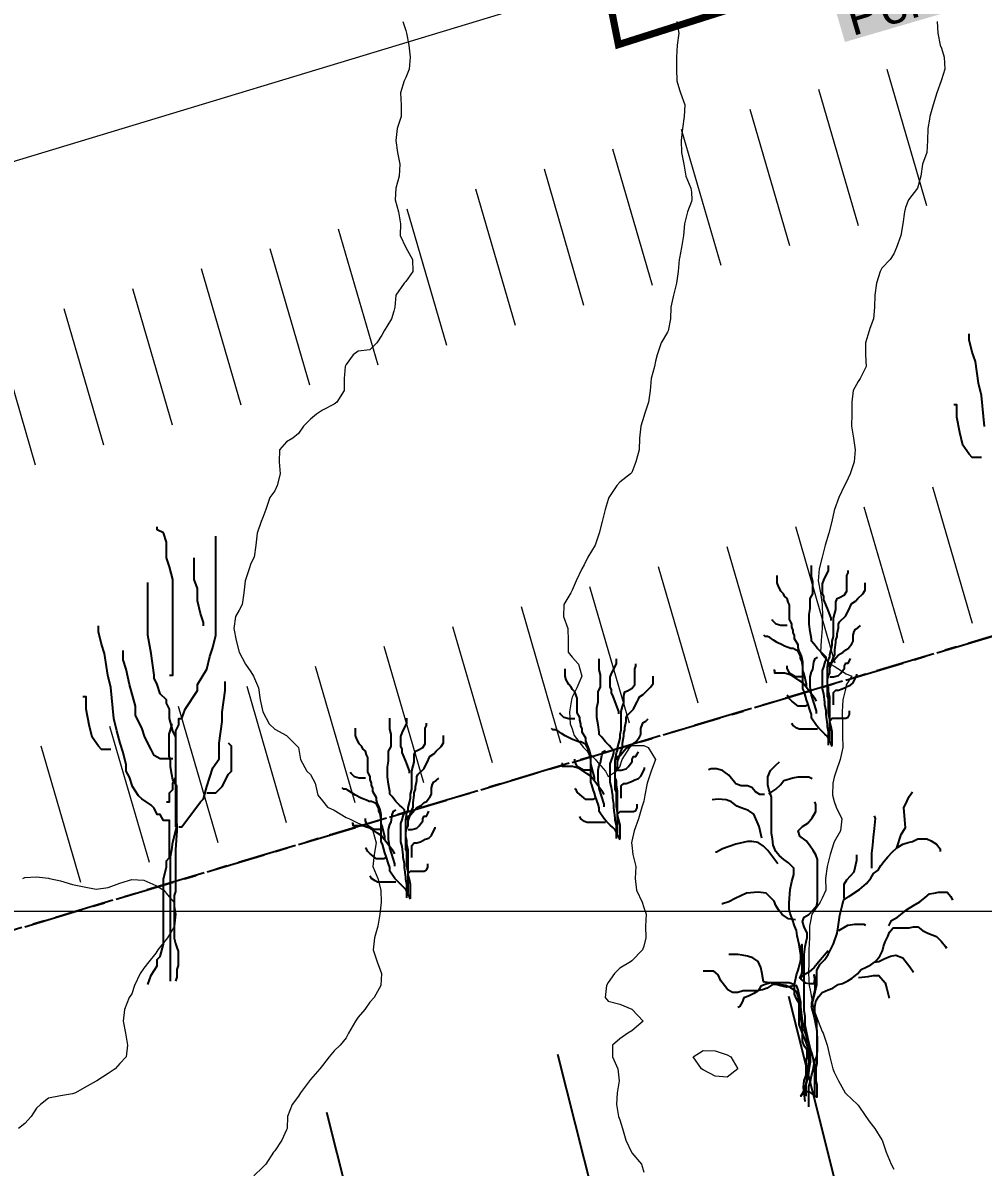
# Model space of a CAD drawing. Header units: centimetres. Extents: x 0 to 642158, y -847 to 649707.
# Drawn here: x 617025.17 to 617065.5, y 621176.62 to 621224.69 of the extents above; entities that cross this region are included whole.
import ezdxf

# ---------------------------------------------------------------- set-up
doc = ezdxf.new("R2010")
doc.units = ezdxf.units.CM
doc.header["$MEASUREMENT"] = 0
for name, pattern in [('ACAD_ISO04W100', [30, 24, -3, 0, -3]), ('ACAD_ISO08W100', [36, 24, -3, 6, -3]), ('CENTERX2', [4, 2.5, -0.5, 0.5, -0.5])]:
    doc.linetypes.add(name, pattern=pattern)
for name, color, linetype, lineweight in [('MEV_grille', 254, 'Continuous', 9), ('MEV_legende', 7, 'Continuous', 5), ('MEV_legende 500e', 7, 'Continuous', 9), ('MEV_schema paysager_V', 7, 'Continuous', 20), ('MEV_vegetal_V', 7, 'Continuous', 25), ('WAL_topographie 0.5', 253, 'Continuous', 20)]:
    doc.layers.add(name, color=color, linetype=linetype, lineweight=lineweight)
doc.layers.add('SPW_parcellaire cadastral', color=7, linetype='CENTERX2', lineweight=25, true_color=0xff0542)
doc.styles.add('MEV 1', font='Helvetica.ttf')
doc.linetypes.add('FENCELINE1', pattern='A,6.35,-2.54,[133,ltypeshp.shx,S=2.54,R=0,X=-2.54,Y=0],-2.54,25.4', length=36.83)
picture_1 = doc.add_image_def('image2.png', size_in_pixel=(6614, 11023))

# ---------------------------------------------------------------- blocks, each defined once
blk = doc.blocks.new('legende vegetal')
at = {"linetype": 'ACAD_ISO04W100', "ltscale": 0.5}
for points in [[(617057.23, 621183.614), (617073.957, 621116.998)], [(617047.531, 621181.179), (617064.258, 621114.562)], [(617037.832, 621178.743), (617054.559, 621112.127)]]:
    blk.add_lwpolyline(points, dxfattribs=at)
at = {"layer": 'MEV_vegetal_V'}
for points in [[(617065.47, 621207.542), (617065.34, 621208.841), (617065.21, 621209.361), (617065.08, 621210.27), (617064.95, 621210.659), (617064.821, 621211.179), (617064.821, 621211.439)], [(617065.34, 621206.243), (617064.95, 621206.243), (617064.821, 621206.373), (617064.56, 621206.763), (617064.431, 621207.282), (617064.301, 621207.932), (617064.301, 621208.451), (617064.171, 621208.451)], [(617031.235, 621197.094), (617031.365, 621197.094), (617031.365, 621201.12), (617031.235, 621201.639), (617031.105, 621202.029), (617031.105, 621202.678), (617030.975, 621203.068), (617030.715, 621203.198), (617030.715, 621203.328)], [(617031.105, 621191.768), (617031.235, 621191.768), (617031.235, 621192.158), (617031.365, 621192.288), (617031.365, 621192.548), (617031.495, 621192.808), (617031.495, 621194.756), (617031.624, 621195.015), (617031.624, 621195.275), (617031.754, 621195.275), (617031.885, 621195.665), (617032.404, 621196.444), (617032.404, 621196.704), (617032.794, 621197.353), (617032.924, 621197.873), (617033.054, 621198.263), (617033.184, 621198.782), (617033.184, 621202.938)], [(617032.664, 621199.171), (617032.664, 621199.301), (617032.534, 621199.691), (617032.404, 621200.211), (617032.404, 621200.73), (617032.274, 621201.12), (617032.274, 621202.029)], [(617059.072, 621194.104), (617059.021, 621194.206), (617058.867, 621194.514), (617058.764, 621194.617), (617058.661, 621194.719), (617058.508, 621194.873), (617058.405, 621194.976), (617058.2, 621195.284), (617058.2, 621195.438), (617058.148, 621195.592), (617058.046, 621195.9), (617057.994, 621196.054), (617057.943, 621196.208), (617057.891, 621196.413), (617057.84, 621196.515), (617057.84, 621197.644), (617057.789, 621197.85), (617057.737, 621198.003), (617057.686, 621198.106), (617057.635, 621198.26), (617057.635, 621198.363), (617057.481, 621198.619), (617057.481, 621198.773), (617057.43, 621198.876), (617057.43, 621198.978), (617057.378, 621199.132), (617057.378, 621199.235), (617057.327, 621199.338), (617057.276, 621199.44), (617057.276, 621200.056), (617057.224, 621200.159), (617057.173, 621200.313), (617057.07, 621200.415), (617057.019, 621200.518), (617056.916, 621200.621), (617056.865, 621200.723), (617056.813, 621200.826), (617056.762, 621200.98), (617056.762, 621201.288)], [(617058.918, 621194.155), (617058.918, 621194.719), (617058.867, 621194.925), (617058.867, 621195.027), (617058.816, 621195.438), (617058.816, 621195.592), (617058.764, 621195.848), (617058.764, 621195.951), (617058.713, 621196.31), (617058.661, 621196.515), (617058.661, 621197.285), (617058.713, 621197.439), (617058.764, 621197.593), (617058.816, 621197.747), (617058.816, 621197.85), (617058.713, 621197.952), (617058.61, 621198.055), (617058.456, 621198.209), (617058.302, 621198.414), (617058.2, 621198.517), (617058.2, 621198.619), (617058.148, 621198.927), (617058.097, 621199.235), (617058.097, 621199.646), (617058.148, 621199.902), (617058.148, 621200.313), (617058.2, 621200.415), (617058.251, 621200.518), (617058.251, 621201.031), (617058.2, 621201.236), (617058.2, 621201.698)], [(617059.021, 621199.389), (617059.021, 621199.492), (617058.867, 621199.902), (617058.764, 621200.159), (617058.713, 621200.261), (617058.713, 621200.415), (617058.661, 621200.518), (617058.661, 621200.928), (617058.713, 621201.082), (617058.918, 621201.493), (617058.918, 621201.698)], [(617059.072, 621194.155), (617059.072, 621194.719), (617059.021, 621194.925), (617058.97, 621195.13), (617058.97, 621195.233), (617058.918, 621195.489), (617058.918, 621196.105), (617058.867, 621196.208), (617058.867, 621197.439), (617058.918, 621197.747), (617058.97, 621197.85), (617058.97, 621197.952), (617059.021, 621198.157), (617059.072, 621198.363), (617059.072, 621198.517), (617059.124, 621198.722), (617059.124, 621199.492), (617059.175, 621199.697), (617059.226, 621199.851), (617059.226, 621200.159), (617059.278, 621200.313), (617059.38, 621200.364), (617059.585, 621200.467), (617059.688, 621200.621), (617059.688, 621201.288), (617059.74, 621201.39), (617059.74, 621201.493)], [(617031.495, 621190.729), (617031.495, 621194.496), (617031.365, 621194.756), (617031.235, 621195.275), (617031.235, 621195.665), (617031.105, 621195.925), (617031.105, 621196.054), (617030.845, 621196.314), (617030.715, 621196.704), (617030.585, 621196.964), (617030.585, 621197.094), (617030.455, 621198.003), (617030.325, 621198.782), (617030.325, 621200.99)], [(617058.97, 621194.36), (617058.97, 621196.156), (617058.918, 621196.413), (617058.918, 621196.567), (617058.867, 621196.721), (617058.867, 621196.926), (617058.918, 621197.08), (617058.97, 621197.182), (617058.97, 621197.388), (617059.021, 621197.542), (617059.072, 621197.696), (617059.124, 621197.85), (617059.175, 621197.952), (617059.175, 621198.157), (617059.226, 621198.465), (617059.226, 621198.568), (617059.278, 621198.722), (617059.278, 621198.825), (617059.329, 621199.081), (617059.329, 621199.235), (617059.38, 621199.338), (617059.637, 621199.594), (617059.74, 621199.799), (617059.791, 621199.902), (617059.842, 621200.005), (617059.894, 621200.107), (617060.048, 621200.21), (617060.15, 621200.313), (617060.355, 621200.518), (617060.458, 621200.672), (617060.458, 621200.98)], [(617057.173, 621199.184), (617056.916, 621199.184), (617056.711, 621199.235), (617056.557, 621199.389), (617056.557, 621199.44)], [(617030.325, 621184.105), (617030.455, 621184.495), (617030.715, 621184.885), (617030.715, 621185.145), (617030.845, 621185.274), (617030.975, 621185.794), (617030.975, 621188.521), (617031.105, 621189.041), (617031.105, 621189.301), (617031.235, 621189.431), (617031.235, 621190.989), (617030.975, 621190.989), (617030.845, 621191.249), (617030.715, 621191.249), (617030.585, 621191.509), (617030.455, 621191.639), (617030.066, 621191.898), (617029.935, 621192.028), (617029.676, 621192.418), (617029.546, 621192.808), (617029.416, 621193.067), (617029.416, 621193.327), (617029.286, 621193.846), (617029.156, 621194.236), (617029.026, 621194.756), (617028.896, 621195.275), (617028.766, 621196.574), (617028.636, 621197.094), (617028.506, 621198.003), (617028.376, 621198.392), (617028.247, 621198.912), (617028.247, 621199.171)], [(617058.918, 621197.439), (617058.97, 621197.593), (617059.072, 621197.644), (617059.329, 621197.952), (617059.534, 621198.055), (617059.637, 621198.157), (617059.74, 621198.209), (617059.894, 621198.414), (617059.945, 621198.517), (617059.945, 621198.773), (617059.996, 621198.927), (617060.048, 621199.03), (617060.15, 621199.081), (617060.253, 621199.184)], [(617057.994, 621196.618), (617057.994, 621196.721), (617057.891, 621197.131), (617057.84, 621197.285), (617057.84, 621197.439), (617057.789, 621197.696), (617057.737, 621197.798), (617057.737, 621197.901), (617057.686, 621198.003), (617057.635, 621198.106), (617057.532, 621198.157), (617057.43, 621198.209), (617057.327, 621198.209), (617057.224, 621198.26), (617057.07, 621198.311), (617056.967, 621198.363), (617056.762, 621198.465), (617056.608, 621198.568), (617056.454, 621198.671), (617056.352, 621198.722), (617056.249, 621198.722), (617056.198, 621198.773)], [(617031.365, 621193.587), (617030.845, 621193.587), (617030.585, 621193.717), (617030.455, 621193.976), (617030.195, 621194.496), (617030.066, 621194.885), (617029.805, 621195.405), (617029.805, 621195.795), (617029.546, 621196.704), (617029.416, 621197.353), (617029.286, 621197.743), (617029.286, 621198.133)], [(617050.003, 621190.234), (617050.003, 621190.798), (617049.952, 621191.004), (617049.952, 621191.106), (617049.9, 621191.517), (617049.9, 621191.671), (617049.849, 621191.927), (617049.849, 621192.03), (617049.798, 621192.389), (617049.746, 621192.594), (617049.746, 621193.364), (617049.798, 621193.518), (617049.849, 621193.672), (617049.9, 621193.826), (617049.9, 621193.929), (617049.798, 621194.031), (617049.695, 621194.134), (617049.541, 621194.288), (617049.387, 621194.493), (617049.284, 621194.596), (617049.284, 621194.698), (617049.233, 621195.006), (617049.182, 621195.314), (617049.182, 621195.724), (617049.233, 621195.981), (617049.233, 621196.392), (617049.284, 621196.494), (617049.336, 621196.597), (617049.336, 621197.11), (617049.284, 621197.315), (617049.284, 621197.777)], [(617050.106, 621195.468), (617050.106, 621195.571), (617049.952, 621195.981), (617049.849, 621196.238), (617049.798, 621196.34), (617049.798, 621196.494), (617049.746, 621196.597), (617049.746, 621197.007), (617049.798, 621197.161), (617050.003, 621197.572), (617050.003, 621197.777)], [(617050.157, 621190.234), (617050.157, 621190.798), (617050.106, 621191.004), (617050.054, 621191.209), (617050.054, 621191.312), (617050.003, 621191.568), (617050.003, 621192.184), (617049.952, 621192.286), (617049.952, 621193.518), (617050.003, 621193.826), (617050.054, 621193.929), (617050.054, 621194.031), (617050.106, 621194.236), (617050.157, 621194.442), (617050.157, 621194.596), (617050.208, 621194.801), (617050.208, 621195.571), (617050.26, 621195.776), (617050.311, 621195.93), (617050.311, 621196.238), (617050.363, 621196.392), (617050.465, 621196.443), (617050.67, 621196.546), (617050.773, 621196.699), (617050.773, 621197.367), (617050.824, 621197.469), (617050.824, 621197.572)], [(617057.789, 621197.029), (617057.532, 621197.029), (617057.276, 621197.182), (617057.173, 621197.388), (617057.173, 621197.49)], [(617058.405, 621195.489), (617058.405, 621195.592), (617058.2, 621196.259), (617058.148, 621196.618), (617058.148, 621197.029), (617058.2, 621197.234), (617058.251, 621197.336), (617058.302, 621197.644), (617058.354, 621197.798), (617058.456, 621197.85)], [(617058.97, 621197.029), (617059.124, 621197.029), (617059.329, 621197.08), (617059.432, 621197.182), (617059.585, 621197.388), (617059.585, 621197.49), (617059.637, 621197.593), (617059.74, 621197.593), (617059.791, 621197.696), (617059.842, 621197.798)], [(617050.157, 621190.183), (617050.106, 621190.285), (617049.952, 621190.593), (617049.849, 621190.696), (617049.746, 621190.798), (617049.593, 621190.952), (617049.49, 621191.055), (617049.284, 621191.363), (617049.284, 621191.517), (617049.233, 621191.671), (617049.13, 621191.979), (617049.079, 621192.133), (617049.028, 621192.286), (617048.976, 621192.492), (617048.925, 621192.594), (617048.925, 621193.723), (617048.874, 621193.929), (617048.822, 621194.082), (617048.771, 621194.185), (617048.72, 621194.339), (617048.72, 621194.442), (617048.566, 621194.698), (617048.566, 621194.852), (617048.515, 621194.955), (617048.515, 621195.057), (617048.463, 621195.211), (617048.463, 621195.314), (617048.412, 621195.417), (617048.36, 621195.519), (617048.36, 621196.135), (617048.309, 621196.238), (617048.258, 621196.392), (617048.155, 621196.494), (617048.104, 621196.597), (617048.001, 621196.699), (617047.95, 621196.802), (617047.898, 621196.905), (617047.847, 621197.059), (617047.847, 621197.367)], [(617050.054, 621190.439), (617050.054, 621192.235), (617050.003, 621192.492), (617050.003, 621192.646), (617049.952, 621192.8), (617049.952, 621193.005), (617050.003, 621193.159), (617050.054, 621193.261), (617050.054, 621193.467), (617050.106, 621193.621), (617050.157, 621193.775), (617050.208, 621193.929), (617050.26, 621194.031), (617050.26, 621194.236), (617050.311, 621194.544), (617050.311, 621194.647), (617050.363, 621194.801), (617050.363, 621194.903), (617050.414, 621195.16), (617050.414, 621195.314), (617050.465, 621195.417), (617050.722, 621195.673), (617050.824, 621195.878), (617050.876, 621195.981), (617050.927, 621196.084), (617050.978, 621196.186), (617051.132, 621196.289), (617051.235, 621196.392), (617051.44, 621196.597), (617051.543, 621196.751), (617051.543, 621197.059)], [(617058.405, 621196.002), (617058.354, 621196.105), (617057.84, 621196.772), (617057.686, 621196.875), (617057.378, 621197.08), (617057.224, 621197.131), (617057.07, 621197.182), (617056.66, 621197.182), (617056.66, 621197.285), (617056.608, 621197.285)], [(617059.124, 621195.848), (617059.124, 621196.361), (617059.226, 621196.464), (617059.329, 621196.464), (617059.483, 621196.515), (617059.585, 621196.567), (617059.688, 621196.618), (617059.842, 621196.669), (617059.945, 621196.772), (617059.996, 621196.875), (617060.099, 621197.08), (617060.099, 621197.131)], [(617031.624, 621190.729), (617031.754, 621190.729), (617032.534, 621191.768), (617032.664, 621191.898), (617032.794, 621192.418), (617032.924, 621192.808), (617033.054, 621193.197), (617033.314, 621193.587), (617033.314, 621194.236), (617033.443, 621195.145), (617033.443, 621195.535), (617033.574, 621196.444), (617033.574, 621196.834)], [(617028.766, 621193.976), (617028.376, 621193.976), (617028.247, 621194.106), (617027.986, 621194.496), (617027.857, 621195.015), (617027.727, 621195.665), (617027.727, 621196.184), (617027.597, 621196.184)], [(617058.046, 621195.848), (617057.943, 621195.797), (617057.635, 621195.797), (617057.378, 621196.002), (617057.276, 621196.105), (617057.224, 621196.208), (617057.173, 621196.259)], [(617048.258, 621195.263), (617048.001, 621195.263), (617047.796, 621195.314), (617047.642, 621195.468), (617047.642, 621195.519)], [(617058.97, 621195.027), (617058.97, 621195.181), (617059.072, 621195.284), (617059.637, 621195.284), (617059.74, 621195.335), (617059.791, 621195.438), (617059.791, 621195.592)], [(617031.269, 621184.241), (617031.269, 621189.482), (617031.323, 621189.755), (617031.378, 621190.083), (617031.542, 621190.738), (617031.542, 621192.43), (617031.378, 621192.703), (617031.323, 621192.922), (617031.269, 621193.249), (617031.269, 621193.522), (617031.214, 621193.686), (617031.214, 621194.614), (617031.269, 621194.778), (617031.323, 621194.996), (617031.323, 621195.051)], [(617041.207, 621187.739), (617041.207, 621188.303), (617041.156, 621188.508), (617041.156, 621188.611), (617041.104, 621189.021), (617041.104, 621189.175), (617041.053, 621189.432), (617041.053, 621189.535), (617041.002, 621189.894), (617040.95, 621190.099), (617040.95, 621190.869), (617041.002, 621191.023), (617041.053, 621191.177), (617041.104, 621191.331), (617041.104, 621191.433), (617041.002, 621191.536), (617040.899, 621191.638), (617040.745, 621191.792), (617040.591, 621191.998), (617040.488, 621192.1), (617040.488, 621192.203), (617040.437, 621192.511), (617040.386, 621192.819), (617040.386, 621193.229), (617040.437, 621193.486), (617040.437, 621193.896), (617040.488, 621193.999), (617040.54, 621194.102), (617040.54, 621194.615), (617040.488, 621194.82), (617040.488, 621195.282)], [(617041.31, 621192.973), (617041.31, 621193.075), (617041.156, 621193.486), (617041.053, 621193.742), (617041.002, 621193.845), (617041.002, 621193.999), (617040.95, 621194.102), (617040.95, 621194.512), (617041.002, 621194.666), (617041.207, 621195.077), (617041.207, 621195.282)], [(617041.361, 621187.739), (617041.361, 621188.303), (617041.31, 621188.508), (617041.258, 621188.714), (617041.258, 621188.816), (617041.207, 621189.073), (617041.207, 621189.689), (617041.156, 621189.791), (617041.156, 621191.023), (617041.207, 621191.331), (617041.258, 621191.433), (617041.258, 621191.536), (617041.31, 621191.741), (617041.361, 621191.946), (617041.361, 621192.1), (617041.412, 621192.306), (617041.412, 621193.075), (617041.464, 621193.281), (617041.515, 621193.434), (617041.515, 621193.742), (617041.566, 621193.896), (617041.669, 621193.948), (617041.874, 621194.05), (617041.977, 621194.204), (617041.977, 621194.871), (617042.028, 621194.974), (617042.028, 621195.077)], [(617050.003, 621193.518), (617050.054, 621193.672), (617050.157, 621193.723), (617050.414, 621194.031), (617050.619, 621194.134), (617050.722, 621194.236), (617050.824, 621194.288), (617050.978, 621194.493), (617051.03, 621194.596), (617051.03, 621194.852), (617051.081, 621195.006), (617051.132, 621195.109), (617051.235, 621195.16), (617051.338, 621195.263)], [(617058.456, 621194.822), (617057.686, 621194.822), (617057.584, 621194.873), (617057.43, 621194.976), (617057.378, 621195.079)], [(617041.361, 621187.687), (617041.31, 621187.79), (617041.156, 621188.098), (617041.053, 621188.2), (617040.95, 621188.303), (617040.796, 621188.457), (617040.694, 621188.56), (617040.488, 621188.868), (617040.488, 621189.021), (617040.437, 621189.175), (617040.334, 621189.483), (617040.283, 621189.637), (617040.232, 621189.791), (617040.18, 621189.996), (617040.129, 621190.099), (617040.129, 621191.228), (617040.078, 621191.433), (617040.026, 621191.587), (617039.975, 621191.69), (617039.924, 621191.844), (617039.924, 621191.946), (617039.77, 621192.203), (617039.77, 621192.357), (617039.718, 621192.46), (617039.718, 621192.562), (617039.667, 621192.716), (617039.667, 621192.819), (617039.616, 621192.921), (617039.564, 621193.024), (617039.564, 621193.64), (617039.513, 621193.742), (617039.462, 621193.896), (617039.359, 621193.999), (617039.308, 621194.102), (617039.205, 621194.204), (617039.154, 621194.307), (617039.102, 621194.409), (617039.051, 621194.563), (617039.051, 621194.871)], [(617041.258, 621187.944), (617041.258, 621189.74), (617041.207, 621189.996), (617041.207, 621190.15), (617041.156, 621190.304), (617041.156, 621190.51), (617041.207, 621190.664), (617041.258, 621190.766), (617041.258, 621190.971), (617041.31, 621191.125), (617041.361, 621191.279), (617041.412, 621191.433), (617041.464, 621191.536), (617041.464, 621191.741), (617041.515, 621192.049), (617041.515, 621192.152), (617041.566, 621192.306), (617041.566, 621192.408), (617041.618, 621192.665), (617041.618, 621192.819), (617041.669, 621192.921), (617041.926, 621193.178), (617042.028, 621193.383), (617042.08, 621193.486), (617042.131, 621193.588), (617042.182, 621193.691), (617042.336, 621193.794), (617042.439, 621193.896), (617042.644, 621194.102), (617042.747, 621194.255), (617042.747, 621194.563)], [(617049.079, 621192.697), (617049.079, 621192.8), (617048.976, 621193.21), (617048.925, 621193.364), (617048.925, 621193.518), (617048.874, 621193.775), (617048.822, 621193.877), (617048.822, 621193.98), (617048.771, 621194.082), (617048.72, 621194.185), (617048.617, 621194.236), (617048.515, 621194.288), (617048.412, 621194.288), (617048.309, 621194.339), (617048.155, 621194.39), (617048.052, 621194.442), (617047.847, 621194.544), (617047.693, 621194.647), (617047.539, 621194.75), (617047.436, 621194.801), (617047.334, 621194.801), (617047.282, 621194.852)], [(617032.794, 621192.158), (617033.184, 621192.158), (617033.314, 621192.288), (617033.443, 621192.418), (617033.704, 621192.937), (617033.833, 621193.067), (617033.833, 621194.106), (617033.704, 621194.236)], [(617049.49, 621191.568), (617049.49, 621191.671), (617049.284, 621192.338), (617049.233, 621192.697), (617049.233, 621193.107), (617049.284, 621193.313), (617049.336, 621193.415), (617049.387, 621193.723), (617049.439, 621193.877), (617049.541, 621193.929)], [(617050.054, 621193.107), (617050.208, 621193.107), (617050.414, 621193.159), (617050.517, 621193.261), (617050.67, 621193.467), (617050.67, 621193.569), (617050.722, 621193.672), (617050.824, 621193.672), (617050.876, 621193.775), (617050.927, 621193.877)], [(617049.49, 621192.081), (617049.439, 621192.184), (617048.925, 621192.851), (617048.771, 621192.954), (617048.463, 621193.159), (617048.309, 621193.21), (617048.155, 621193.261), (617047.745, 621193.261), (617047.745, 621193.364), (617047.693, 621193.364)], [(617048.874, 621193.107), (617048.617, 621193.107), (617048.36, 621193.261), (617048.258, 621193.467), (617048.258, 621193.569)], [(617050.208, 621191.927), (617050.208, 621192.44), (617050.311, 621192.543), (617050.414, 621192.543), (617050.568, 621192.594), (617050.67, 621192.646), (617050.773, 621192.697), (617050.927, 621192.748), (617051.03, 621192.851), (617051.081, 621192.954), (617051.184, 621193.159), (617051.184, 621193.21)], [(617056.219, 621192.078), (617056.032, 621192.078), (617055.846, 621192.189), (617055.696, 621192.376), (617055.51, 621192.45), (617055.249, 621192.45), (617055.025, 621192.525), (617054.727, 621192.898), (617054.466, 621193.084), (617054.205, 621193.159), (617053.981, 621193.159), (617053.869, 621193.121)], [(617057.971, 621179.404), (617057.971, 621179.963), (617058.009, 621180.187), (617058.009, 621180.411), (617058.046, 621180.597), (617058.083, 621180.858), (617058.083, 621181.342), (617057.971, 621181.678), (617057.859, 621181.939), (617057.747, 621182.237), (617057.673, 621182.423), (617057.673, 621183.318), (617057.561, 621183.504), (617057.486, 621183.691), (617057.486, 621184.101), (617057.561, 621184.511), (617057.636, 621184.697), (617057.71, 621184.958), (617057.747, 621185.145), (617057.747, 621185.331), (617057.71, 621185.592), (617057.673, 621185.778), (617057.598, 621186.151), (617057.561, 621186.375), (617057.486, 621186.561), (617057.412, 621186.785), (617057.3, 621187.083), (617057.263, 621187.269), (617057.263, 621187.53), (617057.3, 621188.089), (617057.375, 621188.425), (617057.449, 621188.723), (617057.449, 621188.984), (617057.225, 621189.208), (617057.039, 621189.357), (617056.853, 621189.506), (617056.704, 621189.692), (617056.591, 621189.953), (617056.554, 621190.214), (617056.517, 621190.438), (617056.517, 621191.966), (617056.405, 621192.301), (617056.368, 621192.488), (617056.368, 621192.823), (617056.48, 621193.084), (617056.704, 621193.308), (617056.853, 621193.457)], [(617039.462, 621192.767), (617039.205, 621192.767), (617039, 621192.819), (617038.846, 621192.973), (617038.846, 621193.024)], [(617041.207, 621191.023), (617041.258, 621191.177), (617041.361, 621191.228), (617041.618, 621191.536), (617041.823, 621191.638), (617041.926, 621191.741), (617042.028, 621191.792), (617042.182, 621191.998), (617042.234, 621192.1), (617042.234, 621192.357), (617042.285, 621192.511), (617042.336, 621192.613), (617042.439, 621192.665), (617042.542, 621192.767)], [(617056.405, 621192.115), (617056.704, 621192.301), (617056.89, 621192.488), (617057.039, 621192.674), (617057.412, 621192.786), (617057.636, 621192.823), (617058.083, 621192.823), (617058.232, 621192.749)], [(617040.283, 621190.202), (617040.283, 621190.304), (617040.18, 621190.715), (617040.129, 621190.869), (617040.129, 621191.023), (617040.078, 621191.279), (617040.026, 621191.382), (617040.026, 621191.485), (617039.975, 621191.587), (617039.924, 621191.69), (617039.821, 621191.741), (617039.718, 621191.792), (617039.616, 621191.792), (617039.513, 621191.844), (617039.359, 621191.895), (617039.256, 621191.946), (617039.051, 621192.049), (617038.897, 621192.152), (617038.743, 621192.254), (617038.64, 621192.306), (617038.538, 621192.306), (617038.486, 621192.357)], [(617049.13, 621191.927), (617049.028, 621191.876), (617048.72, 621191.876), (617048.463, 621192.081), (617048.36, 621192.184), (617048.309, 621192.286), (617048.258, 621192.338)], [(617061.775, 621189.841), (617061.961, 621190.4), (617062.148, 621190.699), (617062.073, 621191.518), (617062.222, 621191.817), (617062.297, 621192.003), (617062.446, 621192.189)], [(617050.054, 621191.106), (617050.054, 621191.26), (617050.157, 621191.363), (617050.722, 621191.363), (617050.824, 621191.414), (617050.876, 621191.517), (617050.876, 621191.671)], [(617056.107, 621190.251), (617055.995, 621190.736), (617055.771, 621191.258), (617055.547, 621191.407), (617055.249, 621191.518), (617055.063, 621191.593), (617054.839, 621191.779), (617054.615, 621191.854), (617054.28, 621191.891), (617054.019, 621191.854)], [(617058.083, 621178.957), (617058.083, 621179.814), (617058.158, 621180.038), (617058.195, 621180.262), (617058.27, 621180.523), (617058.307, 621180.784), (617058.27, 621181.007), (617058.232, 621181.194), (617058.158, 621181.38), (617058.083, 621181.678), (617058.046, 621181.864), (617057.971, 621182.2), (617057.934, 621182.386), (617057.934, 621182.759), (617057.896, 621183.02), (617057.896, 621185.368), (617057.934, 621185.704), (617057.971, 621185.89), (617058.009, 621186.076), (617058.009, 621186.263), (617057.896, 621186.524), (617057.822, 621186.747), (617057.896, 621186.934), (617058.083, 621187.046), (617058.27, 621187.232), (617058.419, 621187.418), (617058.456, 621187.605), (617058.456, 621189.357), (617058.381, 621189.543), (617058.27, 621189.73), (617058.12, 621189.953), (617057.971, 621190.14), (617057.71, 621190.326), (617057.636, 621190.55), (617057.822, 621190.736), (617058.046, 621190.885), (617058.232, 621191.108), (617058.381, 621191.369), (617058.381, 621191.668), (617058.344, 621191.779)], [(617040.694, 621189.073), (617040.694, 621189.175), (617040.488, 621189.843), (617040.437, 621190.202), (617040.437, 621190.612), (617040.488, 621190.817), (617040.54, 621190.92), (617040.591, 621191.228), (617040.642, 621191.382), (617040.745, 621191.433)], [(617041.258, 621190.612), (617041.412, 621190.612), (617041.618, 621190.664), (617041.72, 621190.766), (617041.874, 621190.971), (617041.874, 621191.074), (617041.926, 621191.177), (617042.028, 621191.177), (617042.08, 621191.279), (617042.131, 621191.382)], [(617060.73, 621188.984), (617060.73, 621189.618), (617060.768, 621189.953), (617060.805, 621190.289), (617060.842, 621190.661), (617060.88, 621191.071), (617060.842, 621191.183)], [(617031.542, 621190.847), (617031.542, 621190.574), (617031.487, 621189.755), (617031.487, 621188.008), (617031.433, 621187.844), (617031.433, 621186.042), (617031.487, 621185.824), (617031.542, 621185.66), (617031.596, 621185.496), (617031.596, 621184.896), (617031.542, 621184.732), (617031.542, 621184.404), (617031.487, 621184.241)], [(617040.694, 621189.586), (617040.642, 621189.689), (617040.129, 621190.356), (617039.975, 621190.458), (617039.667, 621190.664), (617039.513, 621190.715), (617039.359, 621190.766), (617038.948, 621190.766), (617038.948, 621190.869), (617038.897, 621190.869)], [(617040.078, 621190.612), (617039.821, 621190.612), (617039.564, 621190.766), (617039.462, 621190.971), (617039.462, 621191.074)], [(617041.412, 621189.432), (617041.412, 621189.945), (617041.515, 621190.048), (617041.618, 621190.048), (617041.772, 621190.099), (617041.874, 621190.15), (617041.977, 621190.202), (617042.131, 621190.253), (617042.234, 621190.356), (617042.285, 621190.458), (617042.388, 621190.664), (617042.388, 621190.715)], [(617049.541, 621190.901), (617048.771, 621190.901), (617048.669, 621190.952), (617048.515, 621191.055), (617048.463, 621191.158)], [(617040.334, 621189.432), (617040.232, 621189.381), (617039.924, 621189.381), (617039.667, 621189.586), (617039.564, 621189.689), (617039.513, 621189.791), (617039.462, 621189.843)], [(617056.778, 621189.17), (617056.368, 621189.73), (617056.181, 621189.916), (617055.958, 621190.065), (617055.696, 621190.102), (617055.51, 621190.102), (617055.025, 621189.99), (617054.466, 621189.804), (617054.205, 621189.655), (617054.168, 621189.655)], [(617058.195, 621183.169), (617058.307, 621183.616), (617058.419, 621184.101), (617058.419, 621184.697), (617058.568, 621184.958), (617058.754, 621185.145), (617058.904, 621185.368), (617059.127, 621185.816), (617059.276, 621186.263), (617059.314, 621186.524), (617059.388, 621187.008), (617059.5, 621187.456), (617059.537, 621187.642), (617059.761, 621187.791), (617060.209, 621188.089), (617060.507, 621188.35), (617060.693, 621188.574), (617060.805, 621188.76), (617060.991, 621188.909), (617061.104, 621189.096), (617061.253, 621189.282), (617061.402, 621189.469), (617061.588, 621189.655), (617061.775, 621189.841), (617062.036, 621189.99), (617062.259, 621190.065), (617062.446, 621190.102), (617062.67, 621190.214), (617063.042, 621190.214), (617063.229, 621190.14), (617063.453, 621189.99), (617063.602, 621189.804), (617063.602, 621189.692)], [(617059.575, 621187.717), (617059.575, 621188.313), (617059.686, 621188.499), (617059.985, 621188.835), (617060.096, 621189.319), (617060.096, 621189.543)], [(617041.258, 621188.611), (617041.258, 621188.765), (617041.361, 621188.868), (617041.926, 621188.868), (617042.028, 621188.919), (617042.08, 621189.021), (617042.08, 621189.175)], [(617040.745, 621188.406), (617039.975, 621188.406), (617039.872, 621188.457), (617039.718, 621188.56), (617039.667, 621188.662)], [(617057.524, 621186.822), (617057.225, 621186.859), (617056.964, 621187.046), (617056.815, 621187.232), (617056.704, 621187.418), (617056.629, 621187.605), (617056.293, 621187.94), (617055.958, 621187.978), (617055.473, 621187.94), (617054.988, 621187.717), (617054.727, 621187.567), (617054.466, 621187.493), (617054.429, 621187.493)], [(617061.439, 621186.561), (617061.551, 621186.785), (617061.812, 621186.934), (617061.999, 621187.083), (617062.185, 621187.232), (617062.483, 621187.418), (617062.744, 621187.567), (617062.968, 621187.754), (617063.154, 621187.903), (617063.341, 621187.94), (617063.527, 621187.978), (617063.9, 621187.978), (617064.049, 621187.791), (617064.124, 621187.642)], [(617058.344, 621179.404), (617058.344, 621180.895), (617058.419, 621181.082), (617058.456, 621181.305), (617058.456, 621181.827), (617058.419, 621182.274), (617058.419, 621182.572), (617058.344, 621182.945), (617058.344, 621183.132), (617058.381, 621183.393), (617058.493, 621183.579), (617058.642, 621183.765), (617058.904, 621183.877), (617059.09, 621183.952), (617059.314, 621184.101), (617059.5, 621184.138), (617059.724, 621184.25), (617059.91, 621184.362), (617060.134, 621184.548), (617060.283, 621184.734), (617060.47, 621184.809), (617060.693, 621184.921), (617060.88, 621185.07), (617061.066, 621185.294), (617061.178, 621185.517), (617061.215, 621185.704), (617061.29, 621185.89), (617061.402, 621186.114), (617061.476, 621186.3), (617061.625, 621186.486), (617062.297, 621186.486), (617062.483, 621186.524), (617062.67, 621186.524), (617062.856, 621186.375), (617063.08, 621186.263), (617063.266, 621186.188), (617063.453, 621186.114), (617063.639, 621185.927), (617063.825, 621185.704), (617063.863, 621185.629)], [(617059.351, 621186.375), (617059.724, 621186.598), (617060.022, 621186.636), (617060.395, 621186.636), (617060.47, 621186.598)], [(617058.904, 621185.517), (617058.493, 621185.033), (617058.307, 621184.809), (617058.083, 621184.623), (617057.896, 621184.511), (617057.71, 621184.362), (617057.785, 621184.548), (617057.822, 621184.809), (617057.822, 621184.995), (617057.785, 621185.182), (617057.785, 621185.405), (617057.747, 621185.592), (617057.785, 621185.778), (617057.785, 621184.585), (617057.747, 621184.324), (617057.934, 621184.175), (617058.12, 621184.138), (617058.307, 621184.138), (617058.344, 621184.324), (617058.307, 621184.511), (617058.344, 621184.287), (617058.344, 621183.877), (617058.27, 621183.579), (617058.195, 621183.318), (617058.195, 621183.132), (617058.307, 621182.722), (617058.419, 621182.162), (617058.419, 621180.784), (617058.381, 621180.597), (617058.381, 621180.075), (617058.419, 621179.889), (617058.419, 621179.367), (617058.12, 621179.591), (617057.934, 621179.591), (617057.747, 621179.404), (617057.859, 621179.591), (617057.971, 621179.889), (617058.009, 621180.075), (617058.083, 621180.373), (617058.12, 621180.634), (617058.158, 621180.858), (617058.158, 621181.231), (617058.046, 621181.641), (617057.971, 621181.976), (617057.896, 621182.237), (617057.822, 621182.572), (617057.747, 621183.169), (617057.747, 621183.355), (617057.71, 621183.542), (617057.636, 621183.877), (617057.561, 621184.064), (617057.375, 621184.026), (617057.151, 621183.989), (617056.964, 621184.026), (617056.704, 621184.101), (617056.48, 621184.175), (617056.256, 621184.101), (617056.069, 621184.026), (617055.958, 621183.84), (617055.771, 621183.728), (617055.547, 621183.616), (617055.361, 621183.542), (617055.286, 621183.355), (617055.175, 621183.169), (617055.1, 621183.132)], [(617057.449, 621184.101), (617057.263, 621184.175), (617056.405, 621184.175), (617056.181, 621184.213), (617056.107, 621184.623), (617056.069, 621184.809), (617055.958, 621185.07), (617055.734, 621185.219), (617055.51, 621185.294), (617055.286, 621185.331), (617055.1, 621185.368), (617054.727, 621185.368)], [(617060.842, 621185.033), (617061.029, 621185.07), (617061.253, 621185.182), (617061.514, 621185.294), (617061.737, 621185.331), (617062.036, 621185.219), (617062.334, 621184.846), (617062.483, 621184.623)], [(617057.934, 621179.181), (617057.896, 621179.553), (617057.859, 621179.777), (617057.896, 621180.075), (617057.971, 621180.299), (617057.971, 621180.895), (617058.009, 621181.082), (617058.009, 621181.342), (617057.896, 621181.529), (617057.822, 621181.715), (617057.822, 621182.2), (617057.785, 621182.461), (617057.747, 621182.684), (617057.747, 621183.132), (617057.673, 621183.43), (617057.636, 621183.616), (617057.561, 621183.803), (617057.337, 621183.952), (617057.114, 621184.064), (617056.815, 621184.101), (617056.554, 621184.101), (617056.33, 621183.952), (617056.144, 621183.877), (617055.883, 621183.84), (617055.324, 621183.84), (617055.1, 621183.765), (617054.876, 621183.765), (617054.69, 621183.877), (617054.541, 621184.064), (617054.391, 621184.25), (617054.28, 621184.511), (617054.093, 621184.66), (617053.646, 621184.66)], [(617060.171, 621184.399), (617060.581, 621184.436), (617060.805, 621184.474), (617061.029, 621184.474), (617061.29, 621184.175), (617061.365, 621183.914), (617061.439, 621183.579), (617061.476, 621183.542)]]:
    blk.add_lwpolyline(points, dxfattribs=at)
blk = doc.blocks.new('*U114')
at = {"layer": 'MEV_grille', "transparency": 33554687}
blk.add_lwpolyline([(-1338.461, 0), (1338.461, 0)], dxfattribs=at)
blk = doc.blocks.new('*U115')
at = {"layer": 'MEV_grille', "color": 0, "linetype": 'ByBlock', "lineweight": -2, "transparency": 16777216}
blk.add_blockref('*U114', (0, -1200), dxfattribs=at)

msp = doc.modelspace()

# ---------------------------------------------------------------- linework, layer by layer
at = {"layer": 'MEV_legende 500e', "color": 100, "linetype": 'ACAD_ISO08W100', "ltscale": 0.2, "const_width": 0.3}
msp.add_lwpolyline([(617050.184, 621223.774), (617087.812, 621235.73), (617066.591, 621384.341), (617020.869, 621371.556)], close=True, dxfattribs=at)
at = {"layer": 'MEV_schema paysager_V', "color": 60, "linetype": 'FENCELINE1', "ltscale": 0.2}
msp.add_lwpolyline([(616906.386, 621183), (617050.979, 621226.816), (617022.978, 621370.881)], dxfattribs=at)
at = {"layer": 'MEV_schema paysager_V', "color": 51}
for points in [[(617061.465, 621222.743), (617063.13, 621217.018)], [(617058.584, 621221.905), (617060.249, 621216.18)], [(617055.704, 621221.068), (617057.368, 621215.342)], [(617052.823, 621220.23), (617054.488, 621214.505)], [(617049.942, 621219.392), (617051.607, 621213.667)], [(617047.062, 621218.555), (617048.726, 621212.829)], [(617044.181, 621217.717), (617045.846, 621211.992)], [(617041.3, 621216.88), (617042.965, 621211.154)], [(617038.419, 621216.042), (617040.084, 621210.317)], [(617035.539, 621215.204), (617037.204, 621209.479)], [(617032.658, 621214.367), (617034.323, 621208.641)], [(617029.777, 621213.529), (617031.442, 621207.804)], [(617026.897, 621212.691), (617028.561, 621206.966)], [(617024.016, 621211.854), (617025.681, 621206.129)], [(617063.379, 621205.202), (617065.043, 621199.477)], [(617060.498, 621204.365), (617062.163, 621198.64)], [(617057.617, 621203.527), (617059.282, 621197.802)], [(617054.737, 621202.69), (617056.401, 621196.964)], [(617051.856, 621201.852), (617053.521, 621196.127)], [(617048.975, 621201.014), (617050.64, 621195.289)], [(617046.094, 621200.177), (617047.759, 621194.452)], [(617043.214, 621199.339), (617044.878, 621193.614)], [(617040.333, 621198.502), (617041.998, 621192.776)], [(617037.452, 621197.664), (617039.117, 621191.939)], [(617034.572, 621196.826), (617036.236, 621191.101)], [(617031.691, 621195.989), (617033.356, 621190.263)], [(617028.81, 621195.151), (617030.475, 621189.426)], [(617025.93, 621194.313), (617027.594, 621188.588)]]:
    msp.add_lwpolyline(points, dxfattribs=at)
at = {"layer": 'SPW_parcellaire cadastral'}
for points in [[(616994.605, 621177.519), (616985.886, 621207.147), (616944.019, 621346.288), (616971.753, 621365.049), (617029.25, 621381.354), (617065.63, 621389.514), (617071.741, 621390.887), (617073.221, 621360.179), (617089.684, 621313.243), (617093.033, 621290.202), (617101.744, 621209.692), (616994.605, 621177.519)], [(616994.605, 621177.519), (617101.744, 621209.692), (617108.204, 621183.566), (617114.167, 621132.194), (617114.044, 621114.087), (617104.942, 621112.931), (617106.329, 621101.826), (617102.164, 621101.35), (617097.498, 621100.817), (617093.386, 621100.347), (617089.976, 621099.958), (617089.691, 621103.189), (617089.367, 621106.834), (617082.263, 621106.533), (617082.447, 621102.652), (617086.142, 621102.81), (617086.44, 621099.629), (617087.831, 621084.789), (617029.209, 621079.753), (617029.24, 621079.171), (617022.163, 621077.64)]]:
    msp.add_lwpolyline(points, dxfattribs=at)
at = {"layer": 'WAL_topographie 0.5'}
for points in [[(617041.135, 621224.75), (617041.25, 621224.375), (617041.285, 621224.25), (617041.389, 621223.75), (617041.435, 621223.25), (617041.393, 621222.75), (617041.25, 621222.393), (617041.181, 621222.25), (617041.036, 621221.75), (617041.056, 621221.25), (617041.054, 621220.75), (617040.896, 621220.25), (617040.843, 621219.75), (617040.904, 621219.25), (617041.01, 621218.75), (617040.979, 621218.25), (617040.837, 621217.75), (617040.803, 621217.25), (617040.942, 621216.75), (617041.028, 621216.25), (617041.012, 621215.75), (617041.25, 621215.25), (617041.25, 621215.25), (617041.54, 621214.75), (617041.556, 621214.25), (617041.25, 621213.827), (617041.183, 621213.75), (617040.833, 621213.25), (617040.788, 621212.75), (617040.75, 621212.583), (617040.659, 621212.25), (617040.35, 621211.75), (617040.25, 621211.566), (617040.043, 621211.25), (617039.75, 621210.957), (617039.25, 621210.893), (617039.05, 621210.75), (617038.75, 621210.341), (617038.715, 621210.25), (617038.673, 621209.75), (617038.67, 621209.25), (617038.364, 621208.75), (617038.25, 621208.674), (617037.75, 621208.417), (617037.5, 621208.25), (617037.25, 621208.047), (617036.953, 621207.75), (617036.75, 621207.44), (617036.515, 621207.25), (617036.25, 621207.095), (617035.947, 621206.75), (617035.938, 621206.25), (617035.983, 621205.75), (617035.857, 621205.25), (617035.75, 621205.036), (617035.543, 621204.75), (617035.378, 621204.25), (617035.25, 621203.917), (617035.186, 621203.75), (617035.006, 621203.25), (617034.958, 621202.75), (617034.885, 621202.25), (617034.75, 621201.981), (617034.677, 621201.75), (617034.515, 621201.25), (617034.457, 621200.75), (617034.379, 621200.25), (617034.25, 621200.015), (617034.109, 621199.75), (617034.034, 621199.25), (617034.136, 621198.75), (617034.25, 621198.25), (617034.25, 621198.25), (617034.517, 621197.75), (617034.75, 621197.432), (617034.858, 621197.25), (617035.067, 621196.75), (617035.134, 621196.25), (617035.25, 621195.75), (617035.25, 621195.75), (617035.513, 621195.25), (617035.75, 621195.013), (617036.25, 621194.75), (617036.25, 621194.75), (617036.75, 621194.25), (617036.75, 621194.25), (617036.836, 621193.75), (617037.1, 621193.25), (617037.25, 621193.114), (617037.455, 621192.75), (617037.555, 621192.25), (617037.75, 621192.008), (617037.963, 621191.75), (617038.25, 621191.622), (617038.75, 621191.312), (617038.893, 621191.25), (617039.25, 621191.067), (617039.75, 621190.894), (617039.875, 621190.75), (617040.006, 621190.25), (617039.933, 621189.75), (617039.875, 621189.25), (617040.083, 621188.75), (617040.212, 621188.25), (617040.215, 621187.75), (617040.171, 621187.25), (617040.086, 621186.75), (617039.945, 621186.25), (617039.885, 621185.75), (617040.055, 621185.25), (617040.239, 621184.75), (617040.203, 621184.25), (617039.927, 621183.75), (617039.75, 621183.554), (617039.532, 621183.25), (617039.25, 621182.917), (617039.142, 621182.75), (617038.85, 621182.25), (617038.75, 621182.058), (617038.492, 621181.75), (617038.25, 621181.508), (617038.034, 621181.25), (617037.75, 621180.888), (617037.642, 621180.75), (617037.25, 621180.297), (617037.217, 621180.25), (617036.837, 621179.75), (617036.75, 621179.607), (617036.487, 621179.25), (617036.287, 621178.75), (617036.278, 621178.25), (617036.25, 621178.19), (617036.054, 621177.75), (617035.75, 621177.314), (617035.698, 621177.25), (617035.381, 621176.75), (617035.25, 621176.625), (617034.875, 621176.25)], [(617052.636, 621224.75), (617052.719, 621224.25), (617052.658, 621223.75), (617052.619, 621223.25), (617052.629, 621222.75), (617052.645, 621222.25), (617052.75, 621221.875), (617052.8, 621221.75), (617052.976, 621221.25), (617052.95, 621220.75), (617052.875, 621220.25), (617052.815, 621219.75), (617052.836, 621219.25), (617052.933, 621218.75), (617053.017, 621218.25), (617053.233, 621217.75), (617053.25, 621217.583), (617053.276, 621217.25), (617053.25, 621217.179), (617053.083, 621216.75), (617052.96, 621216.25), (617052.924, 621215.75), (617052.839, 621215.25), (617052.75, 621214.806), (617052.739, 621214.75), (617052.689, 621214.25), (617052.627, 621213.75), (617052.496, 621213.25), (617052.383, 621212.75), (617052.37, 621212.25), (617052.281, 621211.75), (617052.25, 621211.7), (617051.977, 621211.25), (617051.814, 621210.75), (617051.75, 621210.472), (617051.702, 621210.25), (617051.561, 621209.75), (617051.522, 621209.25), (617051.456, 621208.75), (617051.28, 621208.25), (617051.25, 621208.156), (617051.127, 621207.75), (617051.074, 621207.25), (617051.059, 621206.75), (617050.92, 621206.25), (617050.75, 621205.803), (617050.687, 621205.75), (617050.25, 621205.4), (617050.125, 621205.25), (617049.779, 621204.75), (617049.75, 621204.667), (617049.625, 621204.25), (617049.5, 621203.75), (617049.375, 621203.25), (617049.25, 621202.875), (617049.211, 621202.75), (617048.903, 621202.25), (617048.75, 621201.926), (617048.643, 621201.75), (617048.411, 621201.25), (617048.25, 621200.865), (617048.19, 621200.75), (617047.889, 621200.25), (617047.885, 621199.75), (617048.061, 621199.25), (617048.074, 621198.75), (617048.076, 621198.25), (617048.25, 621198.04), (617048.512, 621197.75), (617048.646, 621197.25), (617048.433, 621196.75), (617048.25, 621196.357), (617048.215, 621196.25), (617048.133, 621195.75), (617048.163, 621195.25), (617048.25, 621195.028), (617048.332, 621194.75), (617048.716, 621194.25), (617048.75, 621194.216), (617049.222, 621193.75), (617049.25, 621193.698), (617049.648, 621193.25), (617049.75, 621193.038), (617050.094, 621193.25), (617050.25, 621193.442), (617050.347, 621193.75), (617050.659, 621194.25), (617050.75, 621194.333), (617051.25, 621194.327), (617051.432, 621194.25), (617051.75, 621193.75), (617051.75, 621193.75), (617051.75, 621193.75), (617051.559, 621193.25), (617051.395, 621192.75), (617051.294, 621192.25), (617051.25, 621192), (617051.171, 621191.75), (617051.036, 621191.25), (617050.854, 621190.75), (617050.75, 621190.321), (617050.741, 621190.25), (617050.75, 621190.15), (617050.798, 621189.75), (617050.917, 621189.25), (617050.886, 621188.75), (617050.939, 621188.25), (617051.182, 621187.75), (617051.25, 621187.522), (617051.357, 621187.25), (617051.328, 621186.75), (617051.333, 621186.25), (617051.25, 621185.9), (617051.196, 621185.75), (617050.75, 621185.287), (617050.694, 621185.25), (617050.25, 621184.983), (617050.024, 621184.75), (617049.75, 621184.381), (617049.679, 621184.25), (617049.636, 621183.75), (617049.75, 621183.596), (617050.25, 621183.47), (617050.75, 621183.262), (617050.77, 621183.25), (617051.225, 621182.75), (617050.75, 621182.354), (617050.583, 621182.25), (617050.25, 621182.012), (617049.944, 621181.75), (617049.934, 621181.25), (617050.155, 621180.75), (617050.213, 621180.25), (617050.137, 621179.75), (617050.105, 621179.25), (617050.196, 621178.75), (617050.25, 621178.614), (617050.353, 621178.25), (617050.494, 621177.75), (617050.736, 621177.25), (617050.75, 621177.221), (617051.15, 621176.75), (617051.25, 621176.417)], [(617063.579, 621224.75), (617063.6, 621224.25), (617063.704, 621223.75), (617063.75, 621223.625), (617063.875, 621223.25), (617063.903, 621222.75), (617063.75, 621222.292), (617063.736, 621222.25), (617063.562, 621221.75), (617063.409, 621221.25), (617063.265, 621220.75), (617063.25, 621220.65), (617063.181, 621220.25), (617063.167, 621219.75), (617063.146, 621219.25), (617062.964, 621218.75), (617062.883, 621218.25), (617062.75, 621217.75), (617062.75, 621217.75), (617062.372, 621217.25), (617062.25, 621216.929), (617062.207, 621216.75), (617062.132, 621216.25), (617062.044, 621215.75), (617061.867, 621215.25), (617061.75, 621214.981), (617061.6, 621214.75), (617061.25, 621214.381), (617061.177, 621214.25), (617061.019, 621213.75), (617060.952, 621213.25), (617060.946, 621212.75), (617060.898, 621212.25), (617060.75, 621211.844), (617060.712, 621211.75), (617060.561, 621211.25), (617060.569, 621210.75), (617060.587, 621210.25), (617060.333, 621209.75), (617060.25, 621209.629), (617060.046, 621209.25), (617059.99, 621208.75), (617059.995, 621208.25), (617059.981, 621207.75), (617060.054, 621207.25), (617060.123, 621206.75), (617060.093, 621206.25), (617059.926, 621205.75), (617059.75, 621205.385), (617059.685, 621205.25), (617059.444, 621204.75), (617059.261, 621204.25), (617059.25, 621204.2), (617059.15, 621203.75), (617059.03, 621203.25), (617058.875, 621202.75), (617058.75, 621202.25), (617058.75, 621202.25), (617058.617, 621201.75), (617058.571, 621201.25), (617058.673, 621200.75), (617058.75, 621200.25), (617058.75, 621200.25), (617058.761, 621199.75), (617058.75, 621199.5), (617058.739, 621199.25), (617058.698, 621198.75), (617058.673, 621198.25), (617058.75, 621198.145), (617059.099, 621197.75), (617059.25, 621197.661), (617059.75, 621197.348), (617059.985, 621197.25), (617059.75, 621196.887), (617059.736, 621196.75), (617059.611, 621196.25), (617059.579, 621195.75), (617059.594, 621195.25), (617059.603, 621194.75), (617059.615, 621194.25), (617059.506, 621193.75), (617059.331, 621193.25), (617059.25, 621193), (617059.194, 621192.75), (617059.175, 621192.25), (617059.25, 621191.981), (617059.329, 621191.75), (617059.565, 621191.25), (617059.509, 621190.75), (617059.25, 621190.283), (617059.237, 621190.25), (617059.081, 621189.75), (617058.952, 621189.25), (617058.886, 621188.75), (617058.902, 621188.25), (617058.75, 621187.917), (617058.662, 621187.75), (617058.309, 621187.25), (617058.25, 621186.959), (617058.209, 621186.75), (617058.207, 621186.25), (617058.181, 621185.75), (617058.185, 621185.25), (617058.174, 621184.75), (617058.195, 621184.25), (617058.25, 621183.984), (617058.3, 621183.75), (617058.398, 621183.25), (617058.569, 621182.75), (617058.75, 621182.323), (617058.787, 621182.25), (617058.958, 621181.75), (617059.065, 621181.25), (617059.186, 621180.75), (617059.25, 621180.605), (617059.425, 621180.25), (617059.714, 621179.75), (617059.75, 621179.702), (617060.233, 621179.25), (617060.25, 621179.226), (617060.583, 621178.75), (617060.75, 621178.506), (617060.952, 621178.25), (617061.25, 621177.766), (617061.258, 621177.75), (617061.429, 621177.25), (617061.645, 621176.75), (617061.75, 621176.54)], [(617025.167, 621188.75), (617025.25, 621188.784), (617025.75, 621188.814), (617026.25, 621188.762), (617026.296, 621188.75), (617026.75, 621188.652), (617027.25, 621188.5), (617027.75, 621188.396), (617028.25, 621188.305), (617028.75, 621188.368), (617029.25, 621188.557), (617029.75, 621188.7), (617030.25, 621188.679), (617030.75, 621188.453), (617031.093, 621188.25), (617031.25, 621188.064), (617031.515, 621187.75), (617031.597, 621187.25), (617031.541, 621186.75), (617031.25, 621186.25), (617031.25, 621186.25), (617030.835, 621185.75), (617030.75, 621185.611), (617030.467, 621185.25), (617030.25, 621184.98), (617030.098, 621184.75), (617029.861, 621184.25), (617029.75, 621183.897), (617029.636, 621183.75), (617029.437, 621183.25), (617029.389, 621182.75), (617029.479, 621182.25), (617029.56, 621181.75), (617029.511, 621181.25), (617029.25, 621180.977), (617029.042, 621180.75), (617028.75, 621180.561), (617028.271, 621180.25), (617028.25, 621180.238), (617027.75, 621179.947), (617027.375, 621179.75), (617027.25, 621179.699), (617026.75, 621179.617), (617026.25, 621179.523), (617025.917, 621179.25), (617025.75, 621179.1), (617025.517, 621178.75), (617025.25, 621178.45), (617024.983, 621178.25)], [(617055.196, 621180.75), (617054.75, 621180.396), (617054.25, 621180.449), (617053.75, 621180.71), (617053.673, 621180.75), (617053.329, 621181.25), (617053.75, 621181.526), (617054.25, 621181.512), (617054.75, 621181.338), (617054.902, 621181.25), (617055.196, 621180.75)]]:
    msp.add_lwpolyline(points, dxfattribs=at)

# ---------------------------------------------------------------- block references
at = {"layer": 'MEV_grille', "transparency": 33554687}
msp.add_blockref('*U115', (616669.481, 622387.381), dxfattribs=at)
at = {"layer": 'MEV_vegetal_V'}
msp.add_blockref('legende vegetal', (0.098, 0.193), dxfattribs=at)

# ---------------------------------------------------------------- texts
at = {"layer": 'MEV_legende', "color": 22, "transparency": 33554687, "insert": (617059.38, 621225.511), "char_height": 1.5, "attachment_point": 1, "rotation": 16.2807, "style": 'MEV 1', "bg_fill": 1, "box_fill_scale": 1.1, "bg_fill_color": 100, "bg_fill_transparency": 0}
msp.add_mtext_dynamic_manual_height_columns('\\pxqc;{\\C256;Périmètre de réhabilitation}', width=24.89501, gutter_width=12.5, heights=[0], dxfattribs=at)

# ---------------------------------------------------------------- pictures from other files: only their frames are drawn
image = msp.add_image(picture_1, insert=(616830.845, 620745.783), size_in_units=(429.466, 715.756), dxfattribs=dict(brightness=75))
image.dxf.flags = 7

doc.saveas('drawing.dxf')
